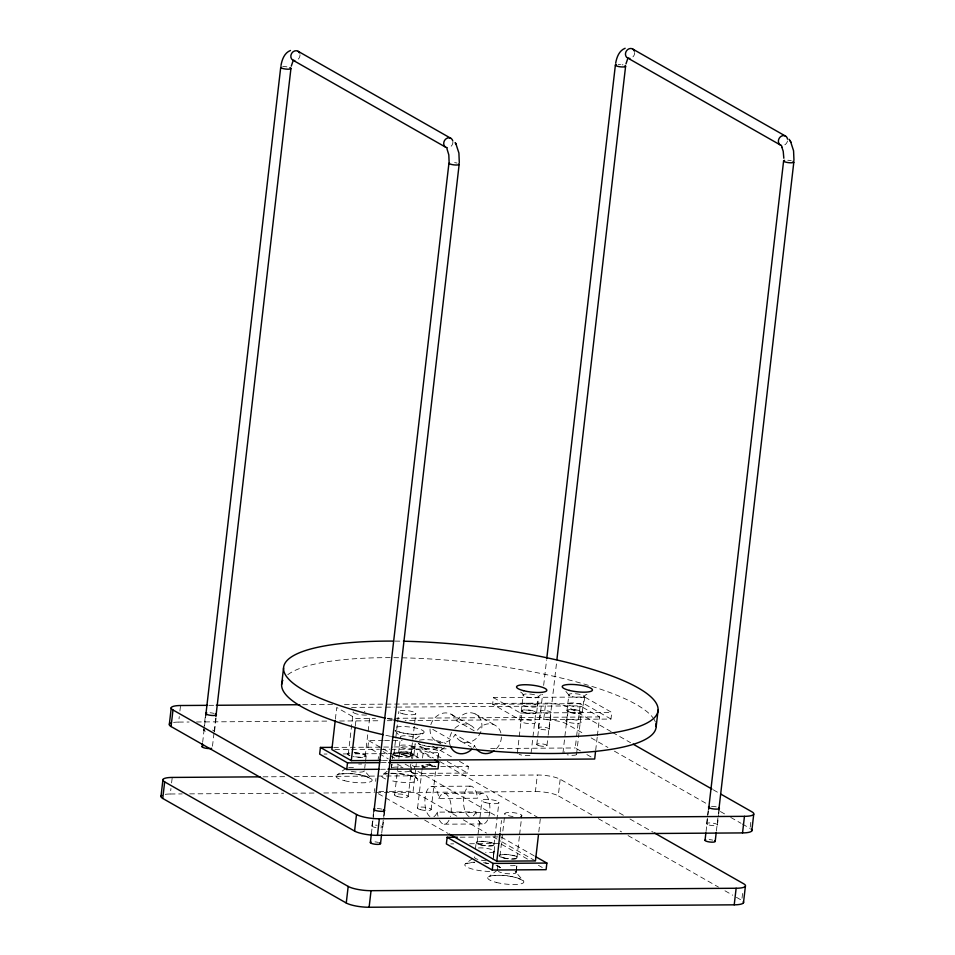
<?xml version="1.0" encoding="UTF-8"?>
<svg xmlns="http://www.w3.org/2000/svg" width="955" height="955" viewBox="0 0 955 955"><rect width="100%" height="100%" fill="white"/><g stroke="black" fill="none" stroke-linecap="round" stroke-linejoin="round"><path stroke-width="0.72" stroke-dasharray="4.78 3.58" d="M493.186 859.416L494.093 851.096L493.055 859.763M364.726 768.214L365.168 764.227M410.364 767.916L410.805 763.928M522.146 704.122C522.134 698.141 525.692 694.953 520.248 691.754M567.783 703.823L568.87 694.989M399.417 746.297L400.467 736.89M422.504 758.019L423.519 750.26L418.195 743.897M391.431 768.154L391.884 764.107M415.162 743.73L414.661 748.063L415.139 744.052M437.915 758.365L438.703 751.478M165.251 794.345A17.13 3.916 6.6 0 1 170.312 793.999L170.957 788.472M171.59 782.957L172.234 777.43M173.571 722.422A17.13 3.916 6.6 0 1 178.633 722.087L179.277 716.56M179.91 711.033L180.555 705.518M203.702 730.193L205.623 713.624M202.651 742.369L205.731 715.725M212.476 746.237L214.027 732.915M214.195 731.435L215.735 718.124M214.577 731.196L216.487 714.627M335.384 719.103L336.733 707.488L356.155 718.554L375.446 718.423M348.288 754.223L353.207 711.75M355.308 725.812L356.155 718.554M365.228 756.169L369.931 715.534M365.538 761.362L366.147 756.062M383.218 740.555L368.666 740.65L367.902 747.276L378.096 753.089M374.456 791.492L374.79 788.591M375.637 781.333L375.972 778.432M378.156 759.571L378.49 756.658M371.925 826.015L372.892 817.731M373.047 816.358L373.68 810.831M371.388 833.763L372.928 820.429M373.095 818.948L373.775 813.027M381.725 833.19L384.125 812.466M382.8 827.03L383.91 817.361M384.077 815.976L384.71 810.461M392.445 758.95L393.054 753.65M393.926 753.913L395.657 739.027M395.776 737.952L397.495 723.054M397.626 721.992L398.844 711.451M398.629 752.755L399.405 746.118M394.63 795.097L397.352 771.568M397.483 770.422L398.187 764.31M398.868 758.509L399.536 752.695M418.672 757.876L410.937 753.471L411.701 746.846L431.039 757.852M410.865 755.871L415.783 713.397M411.474 758.401L411.784 755.751M408.179 796.661L412.047 763.272M412.584 758.616L413.085 754.259M413.957 754.522L414.721 747.896A7.712 1.755 6.6 0 0 403.452 745.043A7.712 1.755 6.6 0 0 403.01 748.063A7.712 1.755 6.6 0 0 414.721 747.908M459.474 761.35L468.392 766.423L467.628 773.061L413.778 773.419L414.542 766.781L409.444 763.881M456.884 816.179L413.097 791.241L416.285 763.666M416.953 757.864L417.968 749.15L433.415 757.96M440.864 757.816L421.752 746.917L422.05 744.267M417.574 808.157L421.8 771.568M421.931 770.422L422.468 765.767M431.123 809.721L435.659 770.542M475.399 849.21L476.175 842.585M493.401 697.616L520.475 713.039L519.699 719.664L492.637 704.253L493.401 697.616L584.675 697.019L611.749 712.43L610.973 719.055L405.135 720.583M477.046 842.847L481.953 800.386M493.986 844.805L498.892 802.331M494.129 851.311L494.893 844.686M500.157 832.163L501.506 820.548M499.978 855.919L504.897 813.445M521.323 710.926L522.099 704.289M517.324 753.268L522.23 710.866M516.918 857.877L519.484 835.721M519.604 834.646L521.836 815.403M531.04 753.376L535.779 712.43M536.65 712.693L537.414 706.067A7.712 1.755 6.6 0 0 526.157 703.214A7.712 1.755 6.6 0 0 525.704 706.234A7.712 1.755 6.6 0 0 537.414 706.079M538.369 727.973L540.291 711.403M536.806 744.59L542.619 694.261M543.658 685.38L546.558 660.203M375.96 792.638L535.409 791.576L537.319 775.006A17.13 3.916 6.6 0 1 560.179 779.256L623.508 815.331M611.152 731.637L568.5 707.345A17.13 3.916 6.6 0 0 545.639 703.095L543.729 719.664A17.13 3.916 6.6 0 1 566.59 723.914L584.675 734.216M546.976 745.497L548.003 736.615M548.182 735.135L556.574 662.627M549.244 728.975L551.154 712.406M538.799 831.901L540.303 818.841M566.96 710.615L567.736 703.99M562.961 752.958L567.867 710.568M591.861 814.973L558.269 795.825L560.179 779.256M566.59 723.914L568.5 707.345M580.437 750.905L575.256 747.956L576.426 737.797M576.593 736.353L580.127 705.864L396.098 707.094M576.545 754.223L581.416 712.132M582.287 712.382L583.051 705.757A7.712 1.755 6.6 0 0 571.782 702.916A7.712 1.755 6.6 0 0 571.341 705.936A7.712 1.755 6.6 0 0 583.051 705.769M610.973 719.055L583.911 703.644L584.675 697.019M595.681 750.32L597.197 737.248M597.364 735.804L599.549 716.93L580.127 705.864M706.593 823.795L708.514 807.226M706.055 831.53L708.455 810.807M716.405 830.957L718.626 811.726M717.468 824.798L718.578 815.14M718.745 813.755L719.222 809.613M742.584 893.462L741.784 900.362L734.025 895.945M750.26 827.078L750.905 821.551M391.574 766.877L391.872 764.322M437.915 758.461L438.703 751.788A7.712 1.755 6.6 0 0 427.47 748.839A7.712 1.755 6.6 0 0 427.016 751.86A7.712 1.755 6.6 0 0 438.727 751.692L445.185 747.025M497.436 870.244L498.08 864.788M537.355 706.234C538.751 700.481 536.03 696.088 542.082 694.273M537.39 705.888L538.489 696.661M582.992 705.924C584.388 700.182 581.667 695.777 587.719 693.963M515.998 872.834L516.858 865.612L516.13 872.476L523.185 880.701C512.919 875.329 499.871 873.801 488.662 876.714L497.71 869.91M391.514 767.175L391.837 764.513M493.389 857.017L494.069 851.526M516.333 870.089L516.846 865.97M400.587 736.591A7.712 1.755 6.6 0 1 409.755 736.174A7.712 1.755 6.6 0 1 415.556 738.979L415.771 738.716M415.544 738.991L423.363 733.118C414.279 735.66 404.084 734.001 395.442 730.527M472.51 858.545L465.718 863.642L474.742 862.222A18.157 4.142 6.6 0 0 467.019 867.104A18.157 4.142 6.6 0 0 492.088 871.438M346.128 768.13L336.96 775.018C348.181 772.106 361.229 773.622 371.495 779.005L364.034 770.1M387.181 771.27L382.597 774.708L388.637 773.395M441.234 747.288L433.021 747.12L422.014 745.067M208.859 705.327L214.827 705.291M302.747 704.706L332.555 704.504M344.469 704.42L545.639 703.095M492.637 704.253L583.911 703.644M351.571 707.392L384.22 707.166M385.701 707.166L394.606 707.106M520.475 713.039L611.749 712.43M387.324 718.339L393.257 718.303M394.737 718.291L599.549 716.93M178.633 722.087L189.066 722.016M196.515 721.968L329.141 721.085M339.574 721.013L381.296 720.739M387.264 720.703L393.221 720.655M384.674 740.543L402.139 740.435M333.677 747.359L382.454 747.18M383.731 747.025L392.636 747.12M394.033 746.953L421.752 746.917M334.823 749.556L379.35 749.257M380.818 749.4L389.736 749.186M391.216 749.329L449.101 748.792M490.655 748.517L575.256 747.956M324.079 754.044L327.028 754.032M343.215 753.925L349.112 753.877M354.997 753.841L391.801 753.602M393.269 753.591L410.937 753.471M382.454 760.431L388.387 760.395M381.355 762.639L387.252 762.603M414.542 766.781L439.288 766.626M440.744 766.614L468.392 766.423M380.591 769.276L386.477 769.229M263.126 776.821L285.485 776.678M294.427 776.618L537.319 775.006M432.006 786.395L470.636 786.144M378.92 791.468L387.837 791.409M389.318 791.397L413.097 791.241M170.312 793.999L182.238 793.915M189.687 793.868L283.563 793.247M292.505 793.187L314.863 793.044M323.805 792.984L374.467 792.638M444.063 793.366L482.705 793.104M429.929 816.549A15.423 7.091 89.6 0 1 424.903 799.86A15.423 7.091 89.6 0 1 431.541 786.407A15.423 7.091 89.6 0 1 438.858 798.464L477.488 798.213A15.423 7.091 89.6 0 1 486.99 796.148A15.423 7.091 89.6 0 1 488.924 816.525M433.916 816.68A15.423 7.091 89.6 0 0 437.271 812.132L475.912 811.869A15.423 7.091 89.6 0 0 476.927 816.967M451.058 812.705L489.7 812.442M444.123 824.201L482.764 823.938M460.238 837.201L498.08 836.938M450.736 843.886L453.649 843.862M469.657 843.754L500.217 843.552M391.634 773.287C400.24 773.669 409.611 774.051 417.132 778.695L409.671 769.802M485.068 862.938L488.518 863.499M419.961 744.351L418.374 743.599A15.244 3.486 6.6 0 0 441.449 747.276M497.089 865.827L500.241 867.629L498.45 865.481M612.442 732.378L630.539 742.68M713.254 789.797L718.423 792.746M591.145 737.905L607.941 747.467M614.399 751.155L706.163 803.418M720.38 811.523L725.549 814.46M730.718 817.408L741.056 823.306M742.345 824.034L750.105 828.451M586.907 754.593L593.377 758.282M475.136 713.898L494.559 724.964M451.082 714.197L470.505 725.263M629.966 819.008L653.232 832.259M430.824 724.69A15.423 13.227 -60.3 0 1 443.765 713.027A15.423 13.227 -60.3 0 1 456.788 720.894L476.211 731.96M430.048 728.963A15.423 13.227 -60.3 0 0 439.384 742.429A15.423 13.227 -60.3 0 0 455.201 734.55L474.623 745.616A15.423 13.227 -60.3 0 0 475.423 747.419M598.331 818.65L621.586 831.901M628.056 835.589L718.518 887.111M724.976 890.8L732.736 895.217M460.907 741.247L471.269 747.144M432.722 729.369L449.554 738.955M436.853 741.546L440.733 743.766M432.711 746.106L453.1 757.721M447.238 761.445L467.628 773.061M439.861 761.624L539.026 818.113M428.986 763.749L435.432 767.426M368.666 740.65L391.598 753.722M392.875 754.45L399.25 758.079M383.194 751.609L394.785 758.21M405.087 764.084L411.521 767.748M417.956 771.413L496.516 816.167M379.362 753.817L388.291 758.891M397.208 763.976L403.583 767.605M409.958 771.234L413.778 773.419M500.993 836.926L534.12 855.799M463.318 819.856L486.501 833.058M492.935 836.723L500.671 841.128M501.96 841.856L535.445 860.933M501.494 844.28L528.258 859.524M538.453 865.326L542.273 867.51M378.323 793.701L418.242 816.441M424.677 820.106L447.859 833.309M565.885 691.444L569.132 695.312M395.167 730.718L399.823 736.293M282.74 66.599A5.145 1.17 6.6 0 1 286.93 66.85M299.989 54.733A5.145 4.405 -60.3 0 1 297.411 59.819M452.909 141.853A5.145 4.405 -60.3 0 1 449.029 147.559M454.628 162.601A5.145 1.17 6.6 0 1 457.051 163.09M374.993 841.868A5.145 1.17 6.6 0 1 378.443 842.465M618.207 64.355A5.145 1.17 6.6 0 1 620.559 64.486M622.099 64.713A5.145 1.17 6.6 0 1 623.066 64.916M634.657 52.513A5.145 4.405 -60.3 0 1 631.649 57.849M787.481 140.982A5.145 4.405 -60.3 0 1 783.255 145.447M787.768 160.225A5.145 1.17 6.6 0 1 791.289 160.75M709.159 839.6A5.145 1.17 6.6 0 1 712.681 840.125M390.547 736.329A188.469 43.035 6.6 0 1 384.758 735.052M287.801 674.708A188.469 43.035 6.6 0 1 475.506 663.021A188.469 43.035 6.6 0 1 652.922 717.694M653.721 718.828A188.469 43.035 6.6 0 1 655.452 722.183M392.469 719.76A188.469 43.035 6.6 0 1 386.68 718.482M395.024 641.103A188.469 43.035 6.6 0 1 402.091 641.187M576.522 754.498A6.852 1.564 6.6 0 1 567.163 754.76M564.154 752.086A6.852 1.564 6.6 0 1 564.763 751.979M529.977 755.333A6.852 1.564 6.6 0 1 519.138 754.426M366.517 715.068A8.571 1.958 6.6 0 1 356.812 714.006A8.571 1.958 6.6 0 1 353.398 711.535M364.333 711.344A8.571 1.958 6.6 0 1 364.894 711.451M354.663 752.862A8.571 1.958 6.6 0 1 365.276 756.074A8.571 1.958 6.6 0 1 353.541 756.467M349.793 755.369A8.571 1.958 6.6 0 1 349.781 753.113M456.788 720.894A15.423 13.227 -60.3 0 1 478.133 716.011A15.423 13.227 -60.3 0 1 475.459 739.158A15.423 13.227 -60.3 0 1 455.201 734.55M477.428 730.133A15.423 13.227 -60.3 0 1 490.846 723.878A15.423 13.227 -60.3 0 1 500.898 732.939M501.387 737.033A15.423 13.227 -60.3 0 1 495.693 749.52M454.867 728.307A15.423 13.227 -60.3 0 1 475.829 731.017M474.623 745.616A15.423 13.227 -60.3 0 1 473.382 747.455M450.092 745.198A15.423 13.227 -60.3 0 1 452.097 731.745M354.174 752.636A9.419 2.149 6.6 0 1 366.123 756.181A9.419 2.149 6.6 0 1 352.944 756.563M349.9 755.715A9.419 2.149 6.6 0 1 349.793 752.803M361.67 763.976A9.419 2.149 6.6 0 1 358.626 764M380.77 825.92A5.479 1.253 6.6 0 1 380.782 827.878M376.019 827.591A5.479 1.253 6.6 0 1 371.949 825.8A5.479 1.253 6.6 0 1 377.153 825.239M377.189 808.563A5.479 1.253 6.6 0 1 382.048 809.172M212.547 730.086A5.479 1.253 6.6 0 1 214.016 731.793M205.432 731.208A5.479 1.253 6.6 0 1 204.107 729.668M210.076 712.776A5.479 1.253 6.6 0 1 213.825 713.349M711.499 806.33A5.479 1.253 6.6 0 1 716.716 806.951M409.6 771.103A9.419 2.149 6.6 0 1 397.769 771.186M392.338 767.569A9.419 2.149 6.6 0 1 403.01 767.605M364.297 771.151A9.419 2.149 6.6 0 1 350.306 771.091M348.682 767.474A9.419 2.149 6.6 0 1 354.723 767.557M390.5 773.299A18.157 4.142 6.6 0 1 413.491 776.713A18.157 4.142 6.6 0 1 413.539 782.109A18.157 4.142 6.6 0 1 390.547 780.486M385.701 778.994A18.157 4.142 6.6 0 1 386.5 773.61M396.516 727.077A15.244 3.486 6.6 0 1 419.806 729.166A15.244 3.486 6.6 0 1 417.347 734.276A15.244 3.486 6.6 0 1 394.988 730.253M419.46 740.149A15.244 3.486 6.6 0 1 433.51 740.197A15.244 3.486 6.6 0 1 445.901 743.694M425.357 767.569A6.852 1.564 6.6 0 1 425.142 764.991A6.852 1.564 6.6 0 1 435.695 766.913M513.05 816.549A8.571 1.958 6.6 0 1 505.04 813.266A8.571 1.958 6.6 0 1 516.774 813.194A8.571 1.958 6.6 0 1 520.344 816.501M449.005 820.202A15.423 7.091 89.6 0 1 439.276 819.796M438.023 816.274A15.423 7.091 89.6 0 1 437.271 812.132M438.858 798.464A15.423 7.091 89.6 0 1 448.349 796.41A15.423 7.091 89.6 0 1 450.283 816.776M469.06 816.573A15.423 7.091 89.6 0 1 463.509 800.338A15.423 7.091 89.6 0 1 470.015 786.18A15.423 7.091 89.6 0 1 477.488 798.213M475.912 811.869A15.423 7.091 89.6 0 1 472.546 816.418M487.647 819.939A15.423 7.091 89.6 0 1 478.288 820.285M424.736 767.641A7.712 1.755 6.6 0 1 424.008 764.836A7.712 1.755 6.6 0 1 435.743 766.483M515.282 865.433A9.419 2.149 6.6 0 1 507.594 865.481M478.419 847.98A9.419 2.149 6.6 0 1 493.329 850.332A9.419 2.149 6.6 0 1 485.594 852.517M535.409 791.576A17.13 3.916 6.6 0 1 558.269 795.825M486.155 860.741A9.419 2.149 6.6 0 1 476.139 858.784A9.419 2.149 6.6 0 1 476.127 856.313M515.139 871.402A9.419 2.149 6.6 0 1 510.973 873.849A9.419 2.149 6.6 0 1 498.403 871.509M483.469 862.735A18.157 4.142 6.6 0 1 489.724 863.726M496.039 865.433A18.157 4.142 6.6 0 1 500.325 867.713M538.859 745.664A5.145 1.17 6.6 0 0 546.964 745.736A5.145 1.17 6.6 0 0 539.85 743.73A5.145 1.17 6.6 0 0 538.859 745.664M523.782 722.804A7.712 1.755 6.6 0 0 535.492 722.649A7.712 1.755 6.6 0 0 524.235 719.795A7.712 1.755 6.6 0 0 523.782 722.804M569.419 722.505A7.712 1.755 6.6 0 0 581.129 722.35A7.712 1.755 6.6 0 0 569.872 719.485A7.712 1.755 6.6 0 0 569.419 722.505M572.415 696.649A7.712 1.755 6.6 0 0 584.126 696.493A7.712 1.755 6.6 0 0 572.857 693.64A7.712 1.755 6.6 0 0 572.415 696.649M526.778 696.959A7.712 1.755 6.6 0 0 538.489 696.804A7.712 1.755 6.6 0 0 527.22 693.939A7.712 1.755 6.6 0 0 526.778 696.959M570.063 712.43A7.712 1.755 6.6 0 0 582.24 712.537A7.712 1.755 6.6 0 0 571.568 709.541A7.712 1.755 6.6 0 0 570.063 712.43M524.426 712.728A7.712 1.755 6.6 0 0 536.603 712.836A7.712 1.755 6.6 0 0 525.93 709.851A7.712 1.755 6.6 0 0 524.426 712.728M571.018 712.442A6.852 1.564 6.6 0 0 581.428 712.299A6.852 1.564 6.6 0 0 571.424 709.768A6.852 1.564 6.6 0 0 571.018 712.442M525.381 712.752A6.852 1.564 6.6 0 0 535.791 712.609A6.852 1.564 6.6 0 0 525.787 710.066A6.852 1.564 6.6 0 0 525.381 712.752M402.783 713.791A8.571 1.958 6.6 0 0 415.795 713.612A8.571 1.958 6.6 0 0 403.285 710.436A8.571 1.958 6.6 0 0 402.783 713.791M397.913 755.883A8.571 1.958 6.6 0 0 410.925 755.703A8.571 1.958 6.6 0 0 398.414 752.528A8.571 1.958 6.6 0 0 397.913 755.883M396.85 755.835A9.419 2.149 6.6 0 0 411.724 755.966A9.419 2.149 6.6 0 0 398.689 752.313A9.419 2.149 6.6 0 0 396.85 755.835M709.147 825.048A5.479 1.253 6.6 0 0 717.48 824.941A5.479 1.253 6.6 0 0 709.47 822.912A5.479 1.253 6.6 0 0 709.147 825.048M540.924 729.226A5.479 1.253 6.6 0 0 549.256 729.107A5.479 1.253 6.6 0 0 541.246 727.077A5.479 1.253 6.6 0 0 540.924 729.226M542.846 712.657A5.479 1.253 6.6 0 0 551.166 712.537A5.479 1.253 6.6 0 0 543.168 710.508A5.479 1.253 6.6 0 0 542.846 712.657M344.552 780.701A18.157 4.142 6.6 0 0 372.14 780.319A18.157 4.142 6.6 0 0 345.615 773.586A18.157 4.142 6.6 0 0 344.552 780.701M402.688 754.581A6.852 1.564 6.6 0 0 413.097 754.438A6.852 1.564 6.6 0 0 403.094 751.895A6.852 1.564 6.6 0 0 402.688 754.581M397.817 796.661A6.852 1.564 6.6 0 0 408.227 796.518A6.852 1.564 6.6 0 0 398.223 793.987A6.852 1.564 6.6 0 0 397.817 796.661M420.761 809.733A6.852 1.564 6.6 0 0 431.171 809.589A6.852 1.564 6.6 0 0 421.155 807.047A6.852 1.564 6.6 0 0 420.761 809.733M485.904 802.725A8.571 1.958 6.6 0 0 498.916 802.546A8.571 1.958 6.6 0 0 486.405 799.371A8.571 1.958 6.6 0 0 485.904 802.725M481.034 844.817A8.571 1.958 6.6 0 0 494.045 844.638A8.571 1.958 6.6 0 0 481.535 841.462A8.571 1.958 6.6 0 0 481.034 844.817M503.965 857.877A8.571 1.958 6.6 0 0 516.977 857.709A8.571 1.958 6.6 0 0 504.467 854.534A8.571 1.958 6.6 0 0 503.965 857.877M401.733 754.557A7.712 1.755 6.6 0 0 413.909 754.665A7.712 1.755 6.6 0 0 403.237 751.681A7.712 1.755 6.6 0 0 401.733 754.557M502.903 857.841A9.419 2.149 6.6 0 0 517.777 857.972A9.419 2.149 6.6 0 0 504.741 854.307A9.419 2.149 6.6 0 0 502.903 857.841M479.971 844.769A9.419 2.149 6.6 0 0 494.833 844.9A9.419 2.149 6.6 0 0 481.798 841.248A9.419 2.149 6.6 0 0 479.971 844.769M496.242 882.396A18.157 4.142 6.6 0 0 523.829 882.026A18.157 4.142 6.6 0 0 497.304 875.293A18.157 4.142 6.6 0 0 496.242 882.396"/><path stroke-width="1.43" d="M459.295 162.613L458.901 153.015L455.953 143.93M793.963 160.392L793.569 150.794L790.633 141.71M783.828 158.22L783.219 151.248L781.62 146.533L781.954 147.142M449.101 161.741L448.814 154.853L446.952 148.753M161.037 796.052L162.959 779.483M169.357 724.141L171.279 707.571M743.3 901.568A17.13 3.916 6.6 0 1 734.216 904.827L369.119 907.25A17.13 3.916 6.6 0 1 346.259 903L162.744 798.452L164.666 781.882A17.13 3.916 6.6 0 1 172.234 777.43L260.154 776.845M751.239 829.25A17.13 3.916 6.6 0 1 742.536 832.915L377.44 835.339A17.13 3.916 6.6 0 1 354.58 831.077L171.064 726.54L172.986 709.971A17.13 3.916 6.6 0 1 180.555 705.518L207.378 705.339M202.138 746.81L202.472 743.85M205.731 715.725L280.722 67.316M215.902 716.644L290.941 68.462M281.63 684.568L283.551 667.999M332.209 747.371L320.426 747.443L319.662 754.08L346.737 769.491L379.123 769.276M335.217 720.548L331.863 749.58L351.285 760.634L380.961 760.443M346.737 769.491L347.501 762.866L320.426 747.443M351.285 760.634L355.141 727.256M346.259 903L348.181 886.419L164.666 781.882M354.58 831.077L356.502 814.508L172.986 709.971M370.361 842.644L371.388 833.763M373.954 811.547L448.946 163.138M369.119 907.25L371.041 890.681L736.138 888.257A17.13 3.916 6.6 0 0 743.694 883.793L654.521 832.999M377.44 835.339L379.362 818.769L744.458 816.334A17.13 3.916 6.6 0 0 752.015 811.881L721.001 794.214M380.532 843.54L381.558 834.67M384.125 812.466L459.164 164.284M434.907 760.061L438.775 762.257L438.011 768.894L387.957 769.217M457.326 837.213L447.143 837.284L446.367 843.91L492.255 870.041L546.105 869.683L546.869 863.057L535.397 856.528M492.255 870.041L493.019 863.416L447.143 837.284M538.465 834.813L535.445 860.933L496.803 861.183L499.99 833.608M546.738 658.723L615.39 65.083M556.908 659.666L625.609 66.229M595.514 751.764L594.679 759.022L389.867 760.383M656.18 726.6L658.091 710.031M705.029 840.412L705.876 833.011M708.622 809.327L783.613 160.918M715.2 841.319L716.226 832.438M718.793 810.246L793.832 162.064M734.216 904.827L736.138 888.257M742.536 832.915L744.458 816.334M743.479 902.773L745.401 886.192M751.812 830.85L753.722 814.281M280.997 65.453C281.988 59.616 284.447 52.752 290.475 50.496M615.665 63.233C616.655 57.396 619.115 50.531 625.143 48.275M291.299 66.11L292.827 61.586M625.967 63.89L627.495 59.365M216.319 705.279L299.763 704.718M347.501 762.866L379.887 762.651M388.721 762.591L438.775 762.257M493.019 863.416L546.869 863.057M632.664 49.015L785.595 136.135M627.459 57.873L780.378 144.993M297.996 51.236L450.927 138.356M292.791 60.105L445.71 147.213M633.117 744.148L711.952 789.057M449.148 834.049L496.803 861.183M789.093 139.263L790.967 142.307M456.299 144.539L455.201 142.605L455.571 143.262M789.869 140.385L790.251 141.042M289.902 67.614A5.145 1.17 6.6 0 1 289.544 69.106A5.145 1.17 6.6 0 1 282.99 68.557A5.145 1.17 6.6 0 1 281.176 66.886M211.64 748.338A5.145 1.17 6.6 0 1 204.657 748.004A5.145 1.17 6.6 0 1 202.806 746.189M294.82 60.642A5.145 4.405 -60.3 0 1 291.657 53.337A5.145 4.405 -60.3 0 1 299.524 52.919M447.334 147.739A5.145 4.405 -60.3 0 1 443.729 143.143A5.145 4.405 -60.3 0 1 447.883 137.938A5.145 4.405 -60.3 0 1 452.777 140.922M458.806 163.794A5.145 1.17 6.6 0 1 453.935 164.881A5.145 1.17 6.6 0 1 449.399 162.72M379.517 842.823A5.145 1.17 6.6 0 1 379.04 844.327A5.145 1.17 6.6 0 1 372.319 843.683A5.145 1.17 6.6 0 1 371.029 842.012M625.059 65.632A5.145 1.17 6.6 0 1 623.484 66.946A5.145 1.17 6.6 0 1 616.882 66.098A5.145 1.17 6.6 0 1 616.369 64.51M629.894 58.398A5.145 4.405 -60.3 0 1 625.477 54.554A5.145 4.405 -60.3 0 1 629.047 48.789A5.145 4.405 -60.3 0 1 634.383 51.14M781.596 145.458A5.145 4.405 -60.3 0 1 778.444 140.445A5.145 4.405 -60.3 0 1 782.993 135.634A5.145 4.405 -60.3 0 1 787.541 139.167M793.056 161.335A5.145 1.17 6.6 0 1 791.946 162.756A5.145 1.17 6.6 0 1 785.213 161.968A5.145 1.17 6.6 0 1 784.592 160.345M714.674 840.842A5.145 1.17 6.6 0 1 709.959 842.035A5.145 1.17 6.6 0 1 705.697 839.791M655.906 723.675A188.469 43.035 6.6 0 1 392.016 736.639M383.325 734.729A188.469 43.035 6.6 0 1 282.823 680.294M403.44 641.223A188.469 43.035 6.6 0 1 658.031 710.723A188.469 43.035 6.6 0 1 393.926 720.07M385.247 718.16A188.469 43.035 6.6 0 1 283.599 667.414A188.469 43.035 6.6 0 1 393.627 641.091M494.022 750.869A15.423 13.227 -60.3 0 1 476.473 749.042M471.937 749.114A15.423 13.227 -60.3 0 1 450.426 746.153M171.064 726.54A17.13 3.916 6.6 0 1 170.754 723.126M379.362 818.769A17.13 3.916 6.6 0 1 356.502 814.508M383.516 809.625A5.479 1.253 6.6 0 1 383.086 811.273A5.479 1.253 6.6 0 1 375.769 810.532A5.479 1.253 6.6 0 1 374.802 808.742M215.293 713.803A5.479 1.253 6.6 0 1 214.78 715.45A5.479 1.253 6.6 0 1 207.354 714.638A5.479 1.253 6.6 0 1 206.805 712.872M718.626 807.596A5.479 1.253 6.6 0 1 717.372 809.088A5.479 1.253 6.6 0 1 710.245 808.252A5.479 1.253 6.6 0 1 709.47 806.521M162.744 798.452A17.13 3.916 6.6 0 1 161.801 795.348M371.041 890.681A17.13 3.916 6.6 0 1 348.181 886.419M569.287 690.393A15.244 3.486 6.6 0 0 592.458 690.083A15.244 3.486 6.6 0 0 570.183 684.437A15.244 3.486 6.6 0 0 569.287 690.393M523.65 690.704A15.244 3.486 6.6 0 0 546.821 690.381A15.244 3.486 6.6 0 0 524.546 684.735A15.244 3.486 6.6 0 0 523.65 690.704"/></g></svg>
